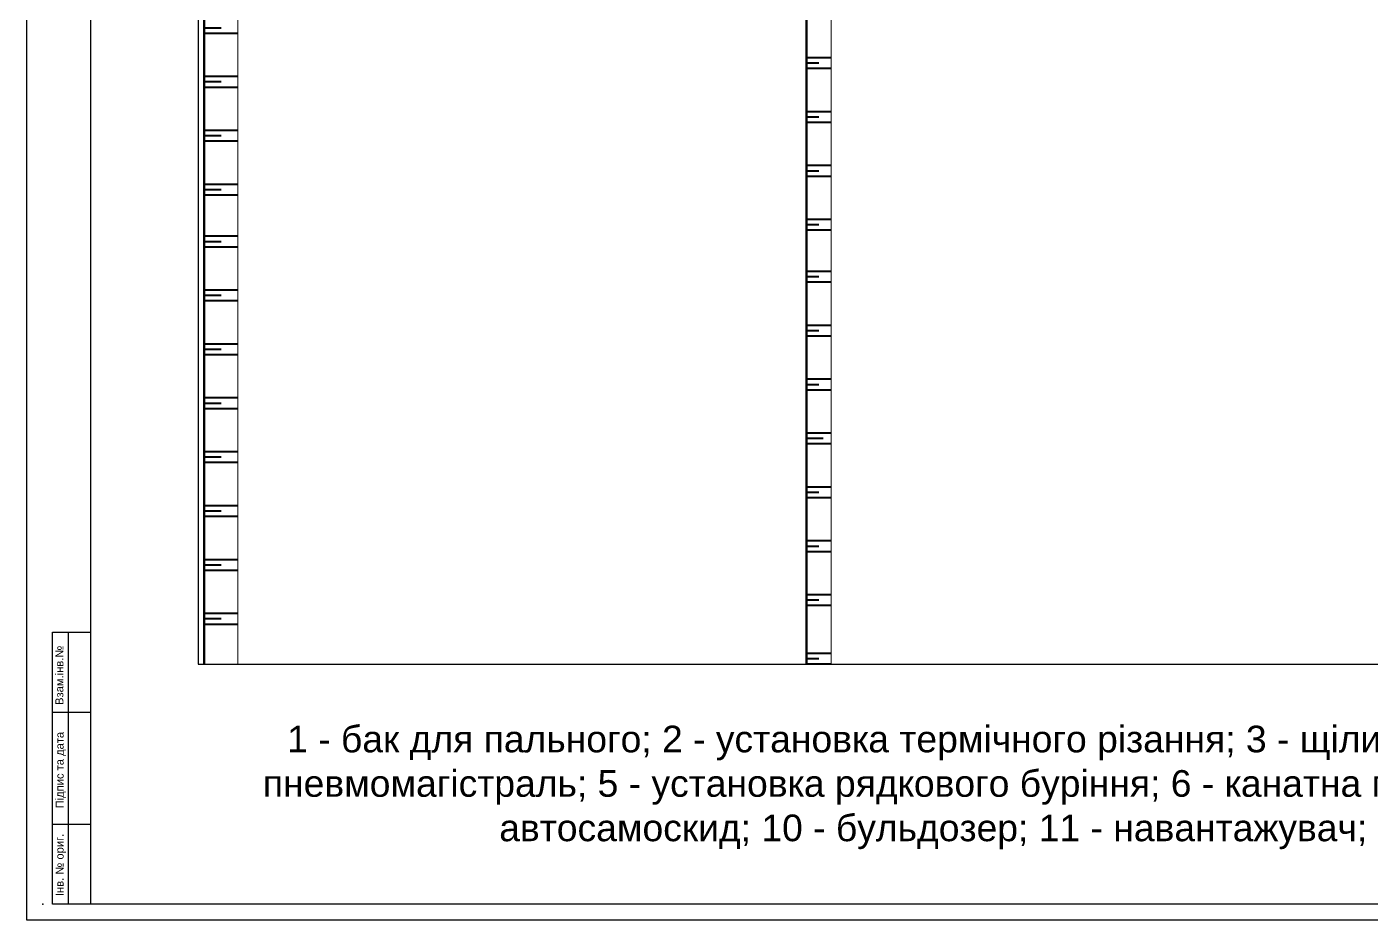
# Model space of a CAD drawing. Header units: millimetres. Extents: x -1735 to 23465, y 152 to 17972.
# Drawn here: x -1735 to 10865, y 152 to 8530 of the extents above; entities that cross this region are included whole.
import ezdxf
from ezdxf.enums import TextEntityAlignment as Align

# ---------------------------------------------------------------- set-up
doc = ezdxf.new("R2010")
doc.units = ezdxf.units.MM
doc.layers.add('Форматка', color=7, linetype='Continuous', lineweight=20)
doc.styles.get("Standard").update_dxf_attribs({"font": 'arial.ttf'})

# ---------------------------------------------------------------- blocks, each defined once
blk = doc.blocks.new('штамп_укр_инв')
at = {"lineweight": 25}
for points in [[(0, 0), (-12, 0), (-12, 85), (0, 85)], [(-7, 0), (-7, 85)], [(-12, 60), (0, 60)], [(-12, 25), (0, 25)]]:
    blk.add_lwpolyline(points, dxfattribs=at)
at = {"color": 0, "linetype": 'Continuous', "lineweight": 30}
blk.add_point((-15, 0), dxfattribs=at)
at = {"lineweight": 25}
for s, p in [('Взам.інв.№', (-8.6, 71.54)), ('Підпис та дата', (-8.53, 41.9)), ('Інв. № ориг.', (-8.54, 12.26))]:
    blk.add_text(s, height=2.5, rotation=90, dxfattribs=at).set_placement(p, align=Align.CENTER)

msp = doc.modelspace()

# ---------------------------------------------------------------- linework, layer by layer
for p, q in [((-128.719, 13563.837), (-128.719, 2552.087)), ((-128.719, 2552.087), (14695.902, 2552.087))]:
    msp.add_line(p, q)
at = {"color": 0, "lineweight": 60}
msp.add_line((-72.093, 11356.971), (-72.093, 2552.087), dxfattribs=at)
at = {"lineweight": 60}
msp.add_line((5572.329, 11285.837), (5572.329, 2552.087), dxfattribs=at)
at = {"color": 0, "lineweight": 20}
for p, q in [((241.986, 11096.867), (241.986, 6800.233)), ((241.986, 7179.783), (241.986, 2552.087))]:
    msp.add_line(p, q, dxfattribs=at)
at = {"lineweight": 20}
msp.add_line((5804.902, 9500.837), (5804.902, 2552.087), dxfattribs=at)
at = {"lineweight": 40}
for p, q in [((84.946, 8518.887), (-72.093, 8518.887)), ((241.986, 8468.338), (-72.093, 8468.338)), ((5804.902, 8239.378), (5572.329, 8239.378)), ((5686.868, 8188.829), (5572.329, 8188.829)), ((5804.902, 8138.281), (5572.329, 8138.281)), ((241.986, 8063.949), (-72.093, 8063.949)), ((84.946, 8013.401), (-72.093, 8013.401)), ((241.986, 7962.852), (-72.093, 7962.852)), ((5804.902, 7733.891), (5572.329, 7733.891)), ((5686.868, 7683.343), (5572.329, 7683.343)), ((5804.902, 7632.794), (5572.329, 7632.794)), ((241.986, 7558.463), (-72.093, 7558.463)), ((84.946, 7507.914), (-72.093, 7507.914)), ((241.986, 7457.366), (-72.093, 7457.366)), ((5804.902, 7228.405), (5572.329, 7228.405)), ((5686.868, 7177.856), (5572.329, 7177.856)), ((5804.902, 7127.308), (5572.329, 7127.308)), ((241.986, 7052.977), (-72.093, 7052.977)), ((84.946, 7002.428), (-72.093, 7002.428)), ((241.986, 6951.879), (-72.093, 6951.879)), ((5804.902, 6722.919), (5572.329, 6722.919)), ((241.986, 6565.844), (-72.093, 6565.844)), ((5686.868, 6672.37), (5572.329, 6672.37)), ((5804.902, 6621.821), (5572.329, 6621.821)), ((84.946, 6515.296), (-72.093, 6515.296)), ((241.986, 6464.747), (-72.093, 6464.747)), ((5804.902, 6235.786), (5572.329, 6235.786)), ((5686.868, 6185.238), (5572.329, 6185.238)), ((241.986, 6060.358), (-72.093, 6060.358)), ((5804.902, 6134.689), (5572.329, 6134.689)), ((84.946, 6009.809), (-72.093, 6009.809)), ((241.986, 5959.261), (-72.093, 5959.261)), ((5804.902, 5730.3), (5572.329, 5730.3)), ((5686.868, 5679.751), (5572.329, 5679.751)), ((241.986, 5554.872), (-72.093, 5554.872)), ((5804.902, 5629.203), (5572.329, 5629.203)), ((84.946, 5504.323), (-72.093, 5504.323)), ((241.986, 5453.774), (-72.093, 5453.774)), ((5804.902, 5224.814), (5572.329, 5224.814)), ((5686.868, 5174.265), (5572.329, 5174.265)), ((241.986, 5049.385), (-72.093, 5049.385)), ((5804.902, 5123.717), (5572.329, 5123.717)), ((84.946, 4998.837), (-72.093, 4998.837)), ((241.986, 4948.288), (-72.093, 4948.288)), ((5804.902, 4719.327), (5572.329, 4719.327)), ((5729.368, 4668.779), (5572.329, 4668.779)), ((241.986, 4543.899), (-72.093, 4543.899)), ((5804.902, 4618.23), (5572.329, 4618.23)), ((84.946, 4493.35), (-72.093, 4493.35)), ((241.986, 4442.802), (-72.093, 4442.802)), ((5804.902, 4213.841), (5572.329, 4213.841)), ((5686.868, 4163.292), (5572.329, 4163.292)), ((241.986, 4038.413), (-72.093, 4038.413)), ((5804.902, 4112.744), (5572.329, 4112.744)), ((84.946, 3987.864), (-72.093, 3987.864)), ((241.986, 3937.315), (-72.093, 3937.315)), ((5804.902, 3708.355), (5572.329, 3708.355)), ((5686.868, 3657.806), (5572.329, 3657.806)), ((241.986, 3532.926), (-72.093, 3532.926)), ((5804.902, 3607.257), (5572.329, 3607.257)), ((84.946, 3482.378), (-72.093, 3482.378)), ((241.986, 3431.829), (-72.093, 3431.829)), ((5804.902, 3202.868), (5572.329, 3202.868)), ((5686.868, 3152.32), (5572.329, 3152.32)), ((241.986, 3027.44), (-72.093, 3027.44)), ((5804.902, 3101.771), (5572.329, 3101.771)), ((84.946, 2976.891), (-72.093, 2976.891)), ((241.986, 2926.343), (-72.093, 2926.343)), ((5804.902, 2653.184), (5572.329, 2653.184)), ((5686.868, 2602.635), (5572.329, 2602.635)), ((5804.902, 2552.087), (5572.329, 2552.087))]:
    msp.add_line(p, q, dxfattribs=at)
at = {"layer": 'Форматка', "color": 1, "lineweight": 25}
msp.add_lwpolyline([(23464.812, 152.153), (-1735.188, 152.153), (-1735.188, 17972.153), (23464.812, 17972.153)], close=True, dxfattribs=at)
at = {"layer": 'Форматка', "lineweight": 30}
msp.add_lwpolyline([(23314.812, 302.153), (-1135.188, 302.153), (-1135.188, 17822.153), (23314.812, 17822.153)], close=True, dxfattribs=at)

# ---------------------------------------------------------------- block references
at = {"layer": 'Форматка', "xscale": 30, "yscale": 30, "zscale": 30}
msp.add_blockref('штамп_укр_инв', (-1135.188, 302.153), dxfattribs=at)

# ---------------------------------------------------------------- texts
at = {"insert": (-128.719, 1975.872), "char_height": 250, "width": 17327.8854, "attachment_point": 1}
msp.add_mtext('\\pi833.11;1 - бак для пального; 2 - установка термічного різання; 3 - щілина, створена канатною пилою; 4 - \\P\\pi605.54;пневмомагістраль; 5 - установка рядкового буріння; 6 - канатна пила; 7 - товарні блоки; 8 - кран; 9 - \\P\\pi2821;автосамоскид; 10 - бульдозер; 11 - навантажувач; 12 - буровий верстат.', dxfattribs=at)

doc.saveas('drawing.dxf')
